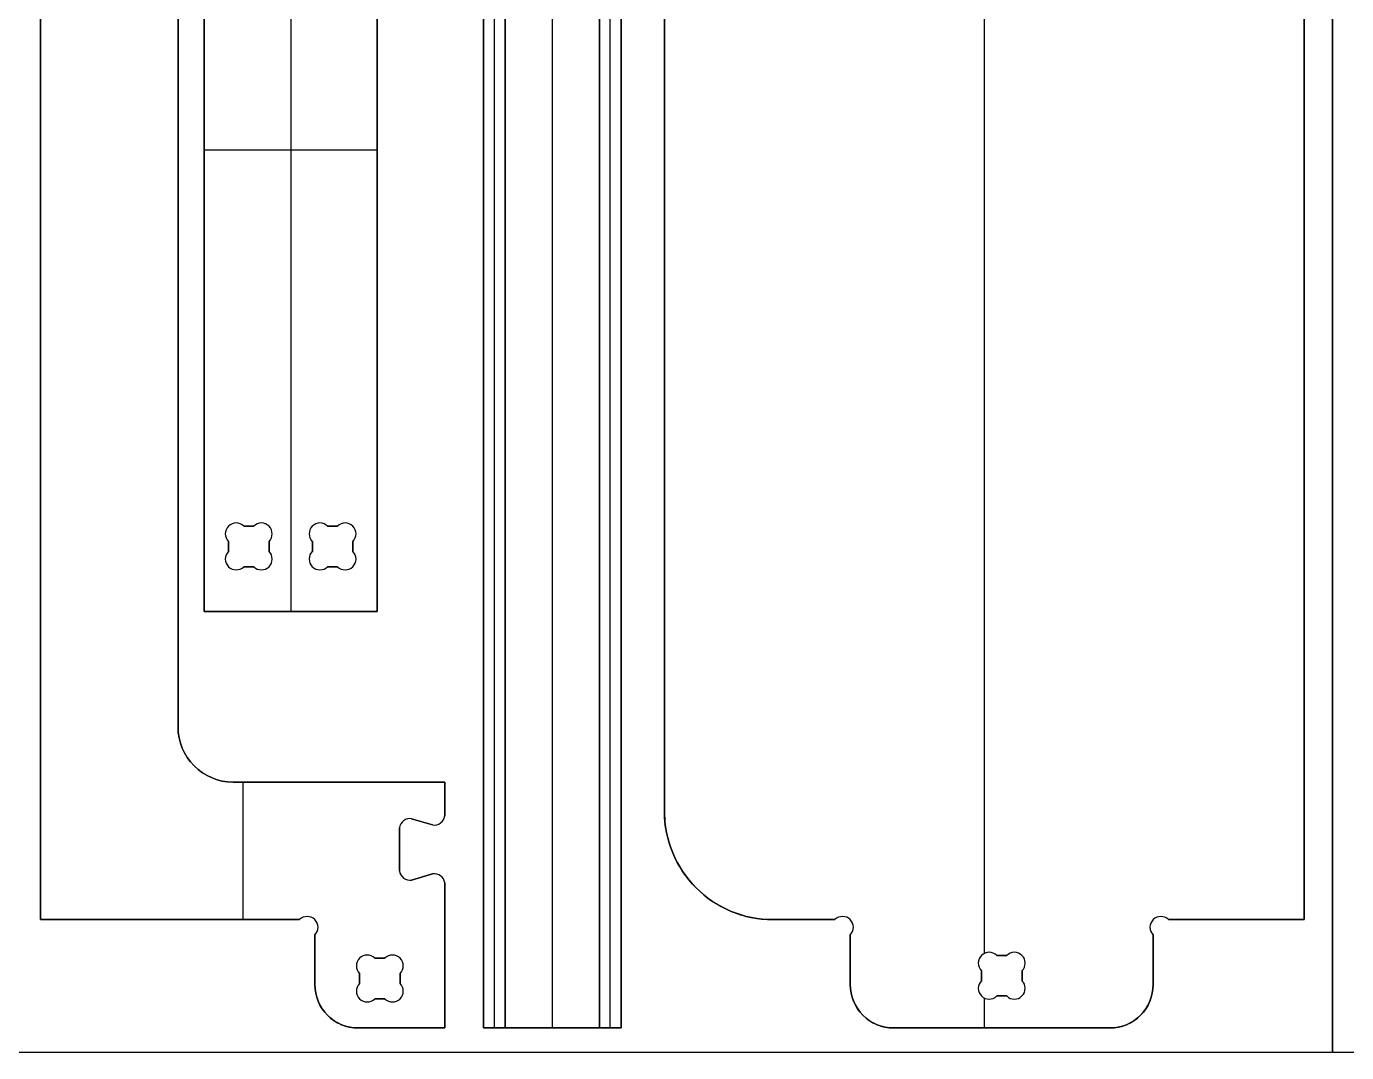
# Model space of a CAD drawing. Extents: x 1 to 2439, y 1 to 2439.
# Drawn here: x 617 to 1227, y 1 to 474 of the extents above; entities that cross this region are included whole.
import ezdxf

# ---------------------------------------------------------------- set-up
doc = ezdxf.new("R2010")
doc.units = 0
doc.header["$MEASUREMENT"] = 0
for name, color, linetype in [('POCKETS_10_MM', 30, 'CONTINUOUS'), ('PROFILE_-_INSIDE', 5, 'CONTINUOUS'), ('PROFILE_-_OUTSIDE', 18, 'CONTINUOUS'), ('SOLID', 4, 'CONTINUOUS'), ('STOCK_PERIMETER', 1, 'CONTINUOUS')]:
    doc.layers.add(name, color=color, linetype=linetype)

msp = doc.modelspace()

# ---------------------------------------------------------------- linework, layer by layer
at = {"layer": 'POCKETS_10_MM'}
for points in [[(838.28, 12), (828.28, 12), (828.28, 1207.2), (838.28, 1207.2)], [(881.78, 12), (891.78, 12), (891.78, 1207.2), (881.78, 1207.2)]]:
    msp.add_lwpolyline(points, close=True, dxfattribs=at)
at = {"layer": 'PROFILE_-_INSIDE', "color": 0, "linetype": 'BYBLOCK'}
for p, q in [((722.12, 243.66, 0), (717.54, 243.66, 0)), ((756.27, 243.66, 0), (760.85, 243.66, 0)), ((710.47, 236.59, 0), (710.47, 232.01, 0)), ((729.2, 232.01, 0), (729.2, 236.59, 0)), ((749.2, 232.01, 0), (749.2, 236.59, 0)), ((767.93, 236.59, 0), (767.93, 232.01, 0)), ((717.54, 224.93, 0), (722.12, 224.93, 0)), ((760.85, 224.93, 0), (756.27, 224.93, 0)), ((782.68, 44.22, 0), (778.09, 44.22, 0)), ((1069.82, 45.49, 0), (1065.23, 45.49, 0)), ((771.02, 37.15, 0), (771.02, 32.56, 0)), ((789.75, 32.56, 0), (789.75, 37.15, 0)), ((1058.16, 38.42, 0), (1058.16, 33.83, 0)), ((1076.89, 33.83, 0), (1076.89, 38.42, 0)), ((778.09, 25.49, 0), (782.68, 25.49, 0)), ((1065.23, 26.76, 0), (1069.82, 26.76, 0))]:
    msp.add_line(p, q, dxfattribs=at)
for centre, start, end in [((714, 240.13, 0), 45, 225), ((725.66, 240.13, 0), 315, 135), ((752.73, 240.13, 0), 45, 225), ((764.39, 240.13, 0), 315, 135), ((714, 228.47, 0), 135, 315), ((725.66, 228.47, 0), 225, 45), ((752.73, 228.47, 0), 135, 315), ((764.39, 228.47, 0), 225, 45), ((774.55, 40.68, 0), 45, 225), ((786.21, 40.68, 0), 315, 135), ((1061.7, 41.96, 0), 45, 225), ((1073.35, 41.96, 0), 315, 135), ((774.55, 29.03, 0), 135, 315), ((786.21, 29.03, 0), 225, 45), ((1061.7, 30.3, 0), 135, 315), ((1073.35, 30.3, 0), 225, 45)]:
    msp.add_arc(centre, 5, start, end, dxfattribs=at)
at = {"layer": 'PROFILE_-_OUTSIDE', "color": 0, "linetype": 'BYBLOCK'}
for p, q in [((838.28, 12, 0), (838.28, 1207.2, 0)), ((881.78, 1207.2, 0), (881.78, 12, 0)), ((699.2, 204.3, 0), (699.2, 630.3, 0)), ((779.2, 630.3, 0), (779.2, 204.3, 0)), ((779.2, 204.3, 0), (699.2, 204.3, 0)), ((881.78, 12, 0), (838.28, 12, 0))]:
    msp.add_line(p, q, dxfattribs=at)
at = {"layer": 'PROFILE_-_OUTSIDE'}
for p, q in [((623.7, 62, 0), (623.7, 1157.2, 0)), ((1207.19, 62, 0), (1207.19, 1157.2, 0)), ((911.78, 1107.2, 0), (911.78, 112, 0)), ((687.2, 1068.3, 0), (687.2, 150.9, 0)), ((712.6, 125.5, 0), (810.38, 125.5, 0)), ((810.38, 125.5, 0), (810.36, 109.93, 0)), ((789.38, 104.39, 0), (789.38, 84.5, 0)), ((804.68, 105.71, 0), (795.06, 108.6, 0)), ((795.06, 80.29, 0), (804.68, 83.17, 0)), ((810.36, 78.96, 0), (810.38, 12, 0)), ((743.31, 62, 0), (623.7, 62, 0)), ((961.78, 62, 0), (990.53, 62, 0)), ((1144.52, 62, 0), (1207.19, 62, 0)), ((750.38, 32, 0), (750.38, 54.93, 0)), ((997.6, 54.93, 0), (997.6, 32, 0)), ((1137.45, 32, 0), (1137.45, 54.93, 0)), ((810.38, 12, 0), (770.38, 12, 0)), ((1017.6, 12, 0), (1117.45, 12, 0))]:
    msp.add_line(p, q, dxfattribs=at)
for centre, radius, start, end in [((712.6, 150.9, 0), 25.4, 180, 270.00001), ((805.42, 110.66, 0), 5, 261.58784, 351.58784), ((961.78, 112, 0), 50, 180, 270), ((794.33, 103.66, 0), 5, 81.58784, 171.58784), ((794.33, 85.23, 0), 5, 188.41216, 278.41216), ((805.42, 78.23, 0), 5, 8.41216, 98.41216), ((746.85, 58.46, 0), 5, 315.00006, 134.99994), ((994.06, 58.46, 0), 5, 315, 135), ((1140.99, 58.46, 0), 5, 45, 225), ((770.38, 32, 0), 20, 180, 270), ((1017.6, 32, 0), 20, 180, 270), ((1117.45, 32, 0), 20, 270, 0)]:
    msp.add_arc(centre, radius, start, end, dxfattribs=at)
at = {"layer": 'SOLID'}
for p, q in [((828.28, 1207.2, 8.89), (828.28, 12, 8.89)), ((828.28, 1207.2, 0), (828.28, 12, 0)), ((828.28, 12, 4.45), (828.28, 1207.2, 4.45)), ((833.28, 12, 8.89), (833.28, 1207.2, 8.89)), ((838.28, 1207.2, 17.78), (838.28, 12, 17.78)), ((838.28, 1207.2, 8.89), (838.28, 12, 8.89)), ((838.28, 12, 13.34), (838.28, 1207.2, 13.34)), ((860.03, 12, 17.78), (860.03, 1207.2, 17.78)), ((860.03, 12, 0), (860.03, 1207.2, 0)), ((881.78, 1207.2, 8.89), (881.78, 12, 8.89)), ((881.78, 1207.2, 17.78), (881.78, 12, 17.78)), ((881.78, 12, 13.34), (881.78, 1207.2, 13.34)), ((886.78, 12, 8.89), (886.78, 1207.2, 8.89)), ((891.78, 12, 0), (891.78, 1207.2, 0)), ((891.78, 1207.2, 8.89), (891.78, 12, 8.89)), ((891.78, 12, 4.45), (891.78, 1207.2, 4.45)), ((1059.48, 1176, 0), (1059.48, 46.44, 0)), ((1059.48, 1176, 17.78), (1059.48, 46.44, 17.78)), ((623.7, 1157.2, 0), (623.7, 62, 0)), ((623.7, 1157.2, 17.78), (623.7, 62, 17.78)), ((623.7, 62, 8.89), (623.7, 1157.2, 8.89)), ((1207.19, 1157.2, 0), (1207.19, 62, 0)), ((1207.19, 1157.2, 17.78), (1207.19, 62, 17.78)), ((1207.19, 62, 8.89), (1207.19, 1157.2, 8.89)), ((699.2, 204.3, 0), (699.2, 630.3, 0)), ((699.2, 204.3, 17.78), (699.2, 630.3, 17.78)), ((699.2, 630.3, 8.89), (699.2, 204.3, 8.89)), ((779.2, 630.3, 0), (779.2, 204.3, 0)), ((779.2, 630.3, 17.78), (779.2, 204.3, 17.78)), ((779.2, 204.3, 8.89), (779.2, 630.3, 8.89)), ((739.2, 512.78, 0), (739.2, 204.3, 0)), ((739.2, 512.78, 17.78), (739.2, 204.3, 17.78)), ((699.2, 417.3, 0), (779.2, 417.3, 0)), ((699.2, 417.3, 0), (699.2, 417.3, 17.78)), ((699.2, 417.3, 17.78), (779.2, 417.3, 17.78)), ((779.2, 417.3, 0), (779.2, 417.3, 17.78)), ((710.47, 243.66, 0), (710.47, 243.66, 17.78)), ((717.54, 243.66, 0), (722.12, 243.66, 0)), ((722.12, 243.66, 17.78), (717.54, 243.66, 17.78)), ((717.54, 243.66, 17.78), (717.54, 243.66, 0)), ((717.54, 243.66, 8.89), (722.12, 243.66, 8.89)), ((719.83, 243.66, 0), (719.83, 243.66, 17.78)), ((722.12, 243.66, 17.78), (722.12, 243.66, 0)), ((729.2, 243.66, 0), (729.2, 243.66, 17.78)), ((749.2, 243.66, 0), (749.2, 243.66, 17.78)), ((760.85, 243.66, 0), (756.27, 243.66, 0)), ((760.85, 243.66, 17.78), (756.27, 243.66, 17.78)), ((756.27, 243.66, 17.78), (756.27, 243.66, 0)), ((756.27, 243.66, 8.89), (760.85, 243.66, 8.89)), ((758.56, 243.66, 0), (758.56, 243.66, 17.78)), ((760.85, 243.66, 17.78), (760.85, 243.66, 0)), ((767.93, 243.66, 0), (767.93, 243.66, 17.78)), ((710.47, 232.01, 0), (710.47, 236.59, 0)), ((710.47, 236.59, 17.78), (710.47, 236.59, 0)), ((710.47, 236.59, 17.78), (710.47, 232.01, 17.78)), ((710.47, 232.01, 8.89), (710.47, 236.59, 8.89)), ((710.47, 234.3, 0), (710.47, 234.3, 17.78)), ((710.47, 232.01, 17.78), (710.47, 232.01, 0)), ((729.2, 236.59, 0), (729.2, 232.01, 0)), ((729.2, 232.01, 17.78), (729.2, 236.59, 17.78)), ((729.2, 236.59, 17.78), (729.2, 236.59, 0)), ((729.2, 236.59, 8.89), (729.2, 232.01, 8.89)), ((729.2, 234.3, 0), (729.2, 234.3, 17.78)), ((729.2, 232.01, 17.78), (729.2, 232.01, 0)), ((749.2, 236.59, 0), (749.2, 232.01, 0)), ((749.2, 236.59, 17.78), (749.2, 236.59, 0)), ((749.2, 236.59, 17.78), (749.2, 232.01, 17.78)), ((749.2, 232.01, 8.89), (749.2, 236.59, 8.89)), ((749.2, 234.3, 0), (749.2, 234.3, 17.78)), ((749.2, 232.01, 17.78), (749.2, 232.01, 0)), ((767.93, 232.01, 0), (767.93, 236.59, 0)), ((767.93, 232.01, 17.78), (767.93, 236.59, 17.78)), ((767.93, 236.59, 17.78), (767.93, 236.59, 0)), ((767.93, 236.59, 8.89), (767.93, 232.01, 8.89)), ((767.93, 234.3, 0), (767.93, 234.3, 17.78)), ((767.93, 232.01, 17.78), (767.93, 232.01, 0)), ((710.47, 224.93, 0), (710.47, 224.93, 17.78)), ((722.12, 224.93, 0), (717.54, 224.93, 0)), ((717.54, 224.93, 0), (717.54, 224.93, 17.78)), ((717.54, 224.93, 17.78), (722.12, 224.93, 17.78)), ((722.12, 224.93, 8.89), (717.54, 224.93, 8.89)), ((719.83, 224.93, 0), (719.83, 224.93, 17.78)), ((722.12, 224.93, 17.78), (722.12, 224.93, 0)), ((729.2, 224.93, 0), (729.2, 224.93, 17.78)), ((749.2, 224.93, 0), (749.2, 224.93, 17.78)), ((756.27, 224.93, 0), (760.85, 224.93, 0)), ((756.27, 224.93, 17.78), (756.27, 224.93, 0)), ((756.27, 224.93, 17.78), (760.85, 224.93, 17.78)), ((760.85, 224.93, 8.89), (756.27, 224.93, 8.89)), ((758.56, 224.93, 0), (758.56, 224.93, 17.78)), ((760.85, 224.93, 0), (760.85, 224.93, 17.78)), ((767.93, 224.93, 0), (767.93, 224.93, 17.78)), ((779.2, 204.3, 0), (699.2, 204.3, 0)), ((779.2, 204.3, 17.78), (699.2, 204.3, 17.78)), ((699.2, 204.3, 17.78), (699.2, 204.3, 0)), ((699.2, 204.3, 8.89), (779.2, 204.3, 8.89)), ((739.2, 204.3, 0), (739.2, 204.3, 17.78)), ((779.2, 204.3, 17.78), (779.2, 204.3, 0)), ((687.2, 150.9, 0), (687.2, 150.9, 17.78)), ((694.63, 132.94, 0), (694.63, 132.94, 17.78)), ((712.6, 125.5, 0), (712.6, 125.5, 17.78)), ((717.04, 125.5, 0), (717.04, 62, 0)), ((717.04, 125.5, 17.78), (717.04, 62, 17.78)), ((810.36, 109.93, 0), (810.38, 125.5, 0)), ((810.36, 109.93, 17.78), (810.38, 125.5, 17.78)), ((810.38, 125.5, 8.89), (810.36, 109.93, 8.89)), ((810.38, 125.5, 17.78), (810.38, 125.5, 0)), ((810.37, 117.71, 0), (810.37, 117.71, 17.78)), ((810.36, 109.93, 17.78), (810.36, 109.93, 0)), ((911.78, 112, 0), (911.78, 112, 17.78)), ((789.38, 84.5, 0), (789.38, 104.39, 0)), ((789.38, 84.5, 17.78), (789.38, 104.39, 17.78)), ((789.38, 104.39, 17.78), (789.38, 104.39, 0)), ((789.38, 104.39, 8.89), (789.38, 84.5, 8.89)), ((791.35, 107.67, 0), (791.35, 107.67, 17.78)), ((795.06, 108.6, 0), (804.68, 105.71, 0)), ((795.06, 108.6, 17.78), (795.06, 108.6, 0)), ((795.06, 108.6, 17.78), (804.68, 105.71, 17.78)), ((804.68, 105.71, 8.89), (795.06, 108.6, 8.89)), ((799.87, 107.16, 0), (799.87, 107.16, 17.78)), ((804.68, 105.71, 17.78), (804.68, 105.71, 0)), ((808.4, 106.65, 0), (808.4, 106.65, 17.78)), ((789.38, 94.44, 0), (789.38, 94.44, 17.78)), ((789.38, 84.5, 17.78), (789.38, 84.5, 0)), ((791.35, 81.22, 0), (791.35, 81.22, 17.78)), ((804.68, 83.17, 0), (795.06, 80.29, 0)), ((804.68, 83.17, 17.78), (795.06, 80.29, 17.78)), ((795.06, 80.29, 8.89), (804.68, 83.17, 8.89)), ((795.06, 80.29, 17.78), (795.06, 80.29, 0)), ((799.87, 81.73, 0), (799.87, 81.73, 17.78)), ((804.68, 83.17, 17.78), (804.68, 83.17, 0)), ((808.4, 82.24, 0), (808.4, 82.24, 17.78)), ((810.38, 12, 0), (810.36, 78.96, 0)), ((810.38, 12, 17.78), (810.36, 78.96, 17.78)), ((810.36, 78.96, 17.78), (810.36, 78.96, 0)), ((810.36, 78.96, 8.89), (810.38, 12, 8.89)), ((623.7, 62, 0), (743.31, 62, 0)), ((623.7, 62, 17.78), (623.7, 62, 0)), ((623.7, 62, 17.78), (743.31, 62, 17.78)), ((743.31, 62, 8.89), (623.7, 62, 8.89)), ((683.5, 62, 0), (683.5, 62, 17.78)), ((743.31, 62, 17.78), (743.31, 62, 0)), ((750.38, 62, 0), (750.38, 62, 17.78)), ((961.78, 62, 0), (961.78, 62, 17.78)), ((990.53, 62, 17.78), (990.53, 62, 0)), ((997.6, 62, 0), (997.6, 62, 17.78)), ((1137.45, 62, 0), (1137.45, 62, 17.78)), ((1207.19, 62, 0), (1144.52, 62, 0)), ((1207.19, 62, 17.78), (1144.52, 62, 17.78)), ((1144.52, 62, 17.78), (1144.52, 62, 0)), ((1144.52, 62, 8.89), (1207.19, 62, 8.89)), ((1175.85, 62, 0), (1175.85, 62, 17.78)), ((1207.19, 62, 17.78), (1207.19, 62, 0)), ((750.38, 54.93, 17.78), (750.38, 54.93, 0)), ((997.6, 54.93, 17.78), (997.6, 54.93, 0)), ((1137.45, 54.93, 0), (1137.45, 32, 0)), ((1137.45, 54.93, 17.78), (1137.45, 54.93, 0)), ((1137.45, 54.93, 17.78), (1137.45, 32, 17.78)), ((1137.45, 32, 8.89), (1137.45, 54.93, 8.89)), ((771.02, 44.22, 0), (771.02, 44.22, 17.78)), ((782.68, 44.22, 0), (778.09, 44.22, 0)), ((778.09, 44.22, 17.78), (778.09, 44.22, 0)), ((778.09, 44.22, 17.78), (782.68, 44.22, 17.78)), ((782.68, 44.22, 8.89), (778.09, 44.22, 8.89)), ((780.38, 44.22, 0), (780.38, 44.22, 17.78)), ((782.68, 44.22, 0), (782.68, 44.22, 17.78)), ((789.75, 44.22, 0), (789.75, 44.22, 17.78)), ((810.37, 45.48, 0), (810.37, 45.48, 17.78)), ((1058.16, 45.49, 0), (1058.16, 45.49, 17.78)), ((1069.82, 45.49, 0), (1065.23, 45.49, 0)), ((1069.82, 45.49, 17.78), (1065.23, 45.49, 17.78)), ((1065.23, 45.49, 17.78), (1065.23, 45.49, 0)), ((1065.23, 45.49, 8.89), (1069.82, 45.49, 8.89)), ((1067.53, 45.49, 0), (1067.53, 45.49, 17.78)), ((1069.82, 45.49, 0), (1069.82, 45.49, 17.78)), ((1076.89, 45.49, 0), (1076.89, 45.49, 17.78)), ((1137.45, 43.46, 0), (1137.45, 43.46, 17.78)), ((771.02, 37.15, 0), (771.02, 32.56, 0)), ((771.02, 32.56, 17.78), (771.02, 37.15, 17.78)), ((771.02, 37.15, 17.78), (771.02, 37.15, 0)), ((771.02, 37.15, 8.89), (771.02, 32.56, 8.89)), ((789.75, 32.56, 0), (789.75, 37.15, 0)), ((789.75, 37.15, 17.78), (789.75, 37.15, 0)), ((789.75, 37.15, 17.78), (789.75, 32.56, 17.78)), ((789.75, 32.56, 8.89), (789.75, 37.15, 8.89)), ((1058.16, 38.42, 0), (1058.16, 33.83, 0)), ((1058.16, 38.42, 17.78), (1058.16, 38.42, 0)), ((1058.16, 38.42, 17.78), (1058.16, 33.83, 17.78)), ((1058.16, 33.83, 8.89), (1058.16, 38.42, 8.89)), ((1076.89, 33.83, 0), (1076.89, 38.42, 0)), ((1076.89, 33.83, 17.78), (1076.89, 38.42, 17.78)), ((1076.89, 38.42, 17.78), (1076.89, 38.42, 0)), ((1076.89, 38.42, 8.89), (1076.89, 33.83, 8.89)), ((750.38, 32, 0), (750.38, 32, 17.78)), ((771.02, 34.85, 0), (771.02, 34.85, 17.78)), ((771.02, 32.56, 17.78), (771.02, 32.56, 0)), ((789.75, 34.85, 0), (789.75, 34.85, 17.78)), ((789.75, 32.56, 17.78), (789.75, 32.56, 0)), ((997.6, 32, 0), (997.6, 32, 17.78)), ((1058.16, 36.13, 0), (1058.16, 36.13, 17.78)), ((1058.16, 33.83, 17.78), (1058.16, 33.83, 0)), ((1076.89, 36.13, 0), (1076.89, 36.13, 17.78)), ((1076.89, 33.83, 17.78), (1076.89, 33.83, 0)), ((1137.45, 32, 0), (1137.45, 32, 17.78)), ((771.02, 25.49, 0), (771.02, 25.49, 17.78)), ((778.09, 25.49, 0), (782.68, 25.49, 0)), ((782.68, 25.49, 17.78), (778.09, 25.49, 17.78)), ((778.09, 25.49, 17.78), (778.09, 25.49, 0)), ((778.09, 25.49, 8.89), (782.68, 25.49, 8.89)), ((780.38, 25.49, 0), (780.38, 25.49, 17.78)), ((782.68, 25.49, 17.78), (782.68, 25.49, 0)), ((789.75, 25.49, 0), (789.75, 25.49, 17.78)), ((1058.16, 26.76, 0), (1058.16, 26.76, 17.78)), ((1059.48, 25.81, 0), (1059.48, 12, 0)), ((1059.48, 25.81, 17.78), (1059.48, 12, 17.78)), ((1065.23, 26.76, 0), (1069.82, 26.76, 0)), ((1065.23, 26.76, 17.78), (1065.23, 26.76, 0)), ((1065.23, 26.76, 17.78), (1069.82, 26.76, 17.78)), ((1069.82, 26.76, 8.89), (1065.23, 26.76, 8.89)), ((1067.53, 26.76, 0), (1067.53, 26.76, 17.78)), ((1069.82, 26.76, 17.78), (1069.82, 26.76, 0)), ((1076.89, 26.76, 0), (1076.89, 26.76, 17.78)), ((770.38, 12, 0), (810.38, 12, 0)), ((770.38, 12, 0), (770.38, 12, 17.78)), ((770.38, 12, 17.78), (810.38, 12, 17.78)), ((810.38, 12, 8.89), (770.38, 12, 8.89)), ((790.38, 12, 0), (790.38, 12, 17.78)), ((810.38, 12, 17.78), (810.38, 12, 0)), ((828.28, 12, 0), (891.78, 12, 0)), ((828.28, 12, 8.89), (828.28, 12, 0)), ((838.28, 12, 8.89), (828.28, 12, 8.89)), ((828.28, 12, 8.89), (891.78, 12, 8.89)), ((838.28, 12, 17.78), (838.28, 12, 8.89)), ((881.78, 12, 17.78), (838.28, 12, 17.78)), ((860.03, 12, 0), (860.03, 12, 17.78)), ((881.78, 12, 8.89), (881.78, 12, 17.78)), ((891.78, 12, 8.89), (881.78, 12, 8.89)), ((891.78, 12, 0), (891.78, 12, 8.89)), ((1017.6, 12, 0), (1017.6, 12, 17.78)), ((1117.45, 12, 0), (1117.45, 12, 17.78))]:
    msp.add_line(p, q, dxfattribs=at)
for points in [[(990.53, 62), (961.78, 62, -0.414214), (911.78, 112), (911.78, 1107.2, -0.414214), (961.78, 1157.2), (990.53, 1157.2)], [(990.53, 62), (961.78, 62, -0.414214), (911.78, 112), (911.78, 1107.2, -0.414214), (961.78, 1157.2), (990.53, 1157.2)], [(990.53, 1157.2), (961.78, 1157.2, 0.414214), (911.78, 1107.2), (911.78, 112, 0.414214), (961.78, 62), (990.53, 62)], [(810.38, 125.5), (712.6, 125.5, -0.414214), (687.2, 150.9), (687.2, 1068.3, -0.414214), (712.6, 1093.7), (810.38, 1093.7)], [(810.38, 125.5), (712.6, 125.5, -0.414214), (687.2, 150.9), (687.2, 1068.3, -0.414214), (712.6, 1093.7), (810.38, 1093.7)], [(810.38, 1093.7), (712.6, 1093.7, 0.414214), (687.2, 1068.3), (687.2, 150.9, 0.414214), (712.6, 125.5), (810.38, 125.5)], [(750.38, 54.93), (750.38, 32, 0.414214), (770.38, 12)], [(750.38, 54.93), (750.38, 32, 0.414214), (770.38, 12)], [(770.38, 12, -0.414214), (750.38, 32), (750.38, 54.93)], [(1137.45, 32, -0.414214), (1117.45, 12), (1017.6, 12, -0.414214), (997.6, 32), (997.6, 54.93)], [(1137.45, 32, -0.414214), (1117.45, 12), (1017.6, 12, -0.414214), (997.6, 32), (997.6, 54.93)], [(997.6, 54.93), (997.6, 32, 0.414214), (1017.6, 12), (1117.45, 12, 0.414214), (1137.45, 32)]]:
    msp.add_lwpolyline(points, format="xyb", dxfattribs=at)
for centre, start, end in [((714, 240.13, 0), 45, 225), ((714, 240.13, 17.78), 45, 225), ((714, 240.13, 8.89), 45, 225), ((725.66, 240.13, 0), 315, 135), ((725.66, 240.13, 17.78), 315, 135), ((725.66, 240.13, 8.89), 315, 135), ((752.73, 240.13, 0), 45, 225), ((752.73, 240.13, 17.78), 45, 225), ((752.73, 240.13, 8.89), 45, 225), ((764.39, 240.13, 0), 315, 135), ((764.39, 240.13, 17.78), 315, 135), ((764.39, 240.13, 8.89), 315, 135), ((714, 228.47, 0), 135, 315), ((714, 228.47, 17.78), 135, 315), ((714, 228.47, 8.89), 135, 315), ((725.66, 228.47, 0), 225, 45), ((725.66, 228.47, 17.78), 225, 45), ((725.66, 228.47, 8.89), 225, 45), ((752.73, 228.47, 0), 135, 315), ((752.73, 228.47, 17.78), 135, 315), ((752.73, 228.47, 8.89), 135, 315), ((764.39, 228.47, 0), 225, 45), ((764.39, 228.47, 17.78), 225, 45), ((764.39, 228.47, 8.89), 225, 45), ((805.42, 110.66, 0), 261.58784, 351.58784), ((805.42, 110.66, 17.78), 261.58784, 351.58784), ((805.42, 110.66, 8.89), 261.58784, 351.58784), ((794.33, 103.66, 0), 81.58784, 171.58784), ((794.33, 103.66, 17.78), 81.58784, 171.58784), ((794.33, 103.66, 8.89), 81.58784, 171.58784), ((794.33, 85.23, 0), 188.41216, 278.41216), ((794.33, 85.23, 17.78), 188.41216, 278.41216), ((794.33, 85.23, 8.89), 188.41216, 278.41216), ((805.42, 78.23, 0), 8.41216, 98.41216), ((805.42, 78.23, 17.78), 8.41216, 98.41216), ((805.42, 78.23, 8.89), 8.41216, 98.41216), ((746.85, 58.46, 0), 315.00006, 134.99994), ((746.85, 58.46, 17.78), 315.00006, 134.99994), ((746.85, 58.46, 8.89), 315.00006, 134.99994), ((994.06, 58.46, 0), 315, 135), ((994.06, 58.46, 17.78), 315, 135), ((994.06, 58.46, 8.89), 315, 135), ((1140.99, 58.46, 0), 45, 225), ((1140.99, 58.46, 17.78), 45, 225), ((1140.99, 58.46, 8.89), 45, 225), ((774.55, 40.68, 0), 45, 225), ((774.55, 40.68, 17.78), 45, 225), ((774.55, 40.68, 8.89), 45, 225), ((786.21, 40.68, 0), 315, 135), ((786.21, 40.68, 17.78), 315, 135), ((786.21, 40.68, 8.89), 315, 135), ((1061.7, 41.96, 0), 45, 225), ((1061.7, 41.96, 17.78), 45, 225), ((1061.7, 41.96, 8.89), 45, 225), ((1073.35, 41.96, 0), 315, 135), ((1073.35, 41.96, 17.78), 315, 135), ((1073.35, 41.96, 8.89), 315, 135), ((774.55, 29.03, 0), 135, 315), ((774.55, 29.03, 17.78), 135, 315), ((774.55, 29.03, 8.89), 135, 315), ((786.21, 29.03, 0), 225, 45), ((786.21, 29.03, 17.78), 225, 45), ((786.21, 29.03, 8.89), 225, 45), ((1061.7, 30.3, 0), 135, 315), ((1061.7, 30.3, 17.78), 135, 315), ((1061.7, 30.3, 8.89), 135, 315), ((1073.35, 30.3, 0), 225, 45), ((1073.35, 30.3, 17.78), 225, 45), ((1073.35, 30.3, 8.89), 225, 45)]:
    msp.add_arc(centre, 5, start, end, dxfattribs=at)
at = {"layer": 'STOCK_PERIMETER'}
for points in [[(1220.25, 0.64), (610.65, 0.64), (610.65, 1219.84), (1220.25, 1219.84)], [(1829.85, 0.64), (1220.25, 0.64), (1220.25, 1219.84), (1829.85, 1219.84)]]:
    msp.add_lwpolyline(points, close=True, dxfattribs=at)

doc.saveas('drawing.dxf')
